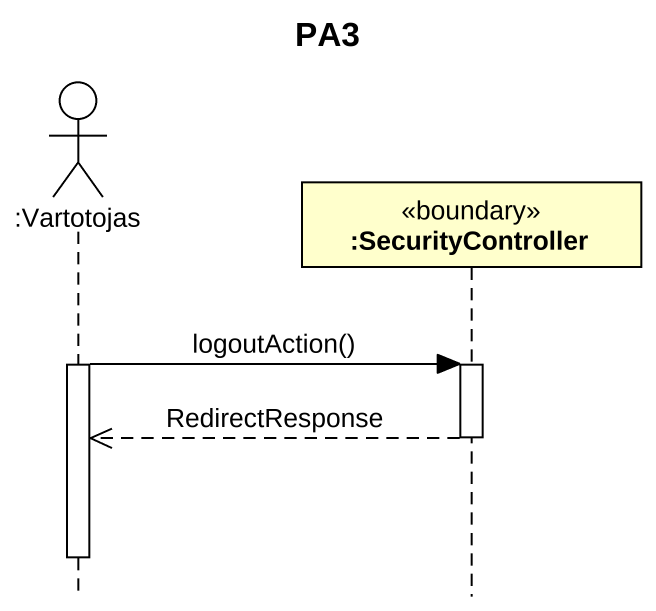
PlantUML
@startuml
title PA3
hide footbox
actor ":Vartotojas" as Vartotojas
participant ":SecurityController" as SecurityController <<boundary>>

activate Vartotojas
Vartotojas -> SecurityController : logoutAction()
activate SecurityController
SecurityController -->> Vartotojas : RedirectResponse
deactivate SecurityController
deactivate Vartotojas
@enduml
